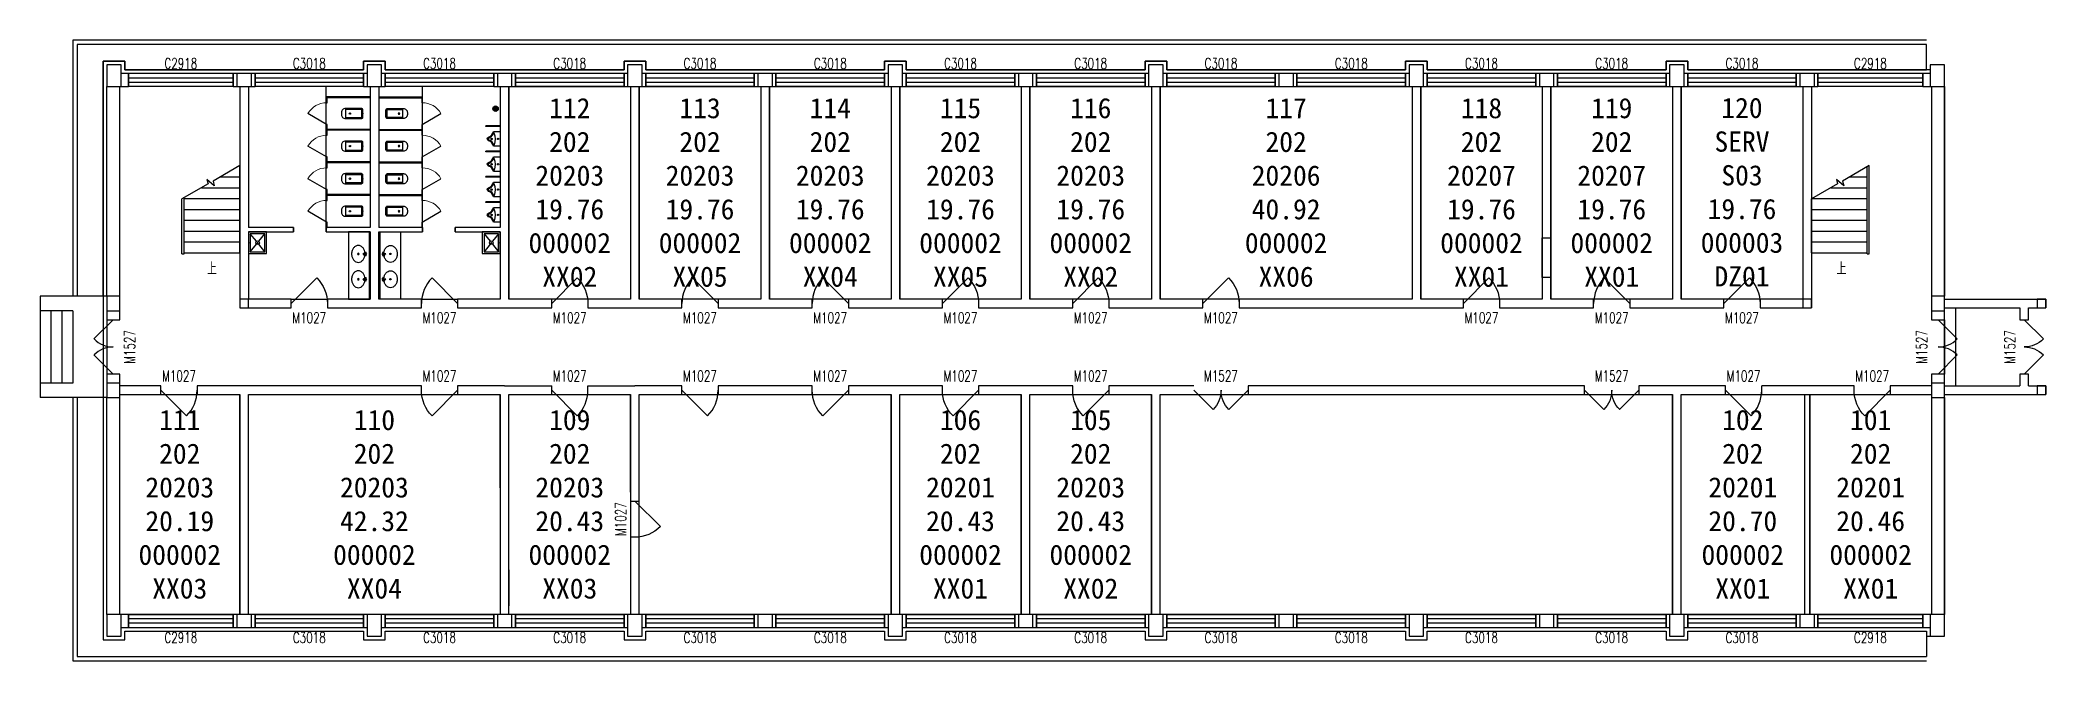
# Model space of a CAD drawing. Header units: millimetres. Extents: x 149414 to 204854, y 213840 to 231000.
import ezdxf

# ---------------------------------------------------------------- set-up
doc = ezdxf.new("R2010")
doc.units = ezdxf.units.MM
doc.header["$LTSCALE"] = 1000
doc.linetypes.add('DASH', pattern=[0.35, 0.25, -0.1])
for name, color, linetype in [('GORS', 6, 'Continuous'), ('RM', 5, 'Continuous'), ('RM$', 5, 'Continuous'), ('RM$TXT', 5, 'Continuous'), ('主体', 255, 'Continuous')]:
    doc.layers.add(name, color=color, linetype=linetype)
doc.layers.get('0').freeze()
doc.styles.add('_TCH_DIM', font='SIMPLEX', dxfattribs={"bigfont": 'GBCBIG'})
doc.styles.add('_TCH_WINDOW', font='SIMPLEX', dxfattribs={"bigfont": 'GBCBIG'})
doc.styles.get("Standard").update_dxf_attribs({"font": ''})
doc.styles.get('Standard').set_extended_font_data('SimSun')

# ---------------------------------------------------------------- blocks, each defined once
blk = doc.blocks.new('$WINLIB2D$00000001')
at = {"color": 0}
for points in [[(-0.5, 0.5), (-0.5, -0.5)], [(-0.5, 0.5), (0.5, 0.5)], [(0.5, -0.5), (0.5, 0.5)], [(0.5, 0.167), (-0.5, 0.167)], [(0.5, -0.167), (-0.5, -0.167)], [(-0.5, -0.5), (0.5, -0.5)]]:
    blk.add_lwpolyline(points, dxfattribs=at)
blk = doc.blocks.new('$DorLib2D$00000116')
at = {"color": 0}
for p, q in [((-0.5, 0), (-0.146, 0.354)), ((0.5, 0), (0.146, 0.354))]:
    blk.add_line(p, q, dxfattribs=at)
for centre, start, end in [((-0.5, 0), 0, 45), ((0.5, 0), 135, 180)]:
    blk.add_arc(centre, 0.5, start, end, dxfattribs=at)
blk = doc.blocks.new('$DorLib2D$00000114')
at = {"color": 0}
blk.add_line((0.5, 0), (-0.207, 0.707), dxfattribs=at)
blk.add_arc((0.5, 0), 1, 135, 180, dxfattribs=at)
blk = doc.blocks.new('$lvtry$00000201')
at = {"color": 0}
for p, q in [((140, -470, 0), (-140, -470, 0)), ((100, -30, 0), (-100, -30, 0)), ((110, -470, 0), (110, -40, 0))]:
    blk.add_line(p, q, dxfattribs=at)
at = {"color": 0, "elevation": 0}
blk.add_lwpolyline([(140, -40, 0.414214), (100, 0), (-100, 0, 0.414214), (-140, -40), (-140, -480, 0.414214), (-30, -590), (30, -590, 0.414214), (140, -480)], format="xyb", close=True, dxfattribs=at)
blk.add_lwpolyline([(-110, -40), (-110, -470)], dxfattribs=at)
at = {"color": 0}
blk.add_circle((0, -359, 0), 20, dxfattribs=at)
for centre, start, end in [((-100, -40, 0), 90, 180), ((100, -40, 0), 0, 90)]:
    blk.add_arc(centre, 10, start, end, dxfattribs=at)
for p in [(0, 0, 0), (0, -359, 0)]:
    blk.add_point(p, dxfattribs=at)
blk = doc.blocks.new('$TCHSYS$APDOOR2D')
blk.add_line((0.5, 0), (0, 0.866))
at = {"lineweight": 13}
blk.add_arc((0.5, 0), 1, 120, 180, dxfattribs=at)
blk = doc.blocks.new('$lvtry$00000171')
for p, q in [((-74, 11), (-11, 74)), ((-70, -27), (27, 70)), ((-53, -53), (53, 53)), ((-27, -70), (70, 27)), ((11, -74), (74, -11))]:
    blk.add_line(p, q)
blk.add_circle((0, 0), 75)
blk.add_point((0, 0))
blk = doc.blocks.new('$lvtry$00000191')
at = {"color": 0}
for p, q in [((-250, -50, 0), (-39, -219, 0)), ((-250, -450, 0), (-39, -281, 0)), ((39, -219, 0), (250, -50, 0)), ((39, -281, 0), (250, -450, 0))]:
    blk.add_line(p, q, dxfattribs=at)
at = {"color": 0, "elevation": 0}
for points in [[(300, -500), (300, 0), (-300, 0), (-300, -500)], [(250, -450), (250, -50), (-250, -50), (-250, -450)]]:
    blk.add_lwpolyline(points, close=True, dxfattribs=at)
at = {"color": 0}
blk.add_circle((0, -250, 0), 50, dxfattribs=at)
for p in [(0, -50, 0), (0, -250, 0)]:
    blk.add_point(p, dxfattribs=at)
blk = doc.blocks.new('$lvtry$00000194')
at = {"color": 0}
for p, q in [((-17, -27), (-17, -17)), ((17, -27), (17, -17))]:
    blk.add_line(p, q, dxfattribs=at)
blk.add_lwpolyline([(14, -39, -0.067374), (92, -53, -0.088152), (166, -93, -0.105269), (218, -155, -0.121685), (235, -224, -0.121685), (218, -292, -0.105269), (166, -355, -0.088152), (92, -394, -0.078966), (0, -409, -0.078966), (-92, -394, -0.088152), (-166, -355, -0.105269), (-218, -292, -0.121685), (-235, -224, -0.121685), (-218, -155, -0.105269), (-166, -93, -0.088152), (-92, -53, -0.059935), (-23, -40, -0.059935)], format="xyb", dxfattribs=at)
for centre, radius in [((0, -221), 20), ((0, -27), 16.7), ((0, -221), 15)]:
    blk.add_circle(centre, radius, dxfattribs=at)
for centre, radius, start, end in [((0, -17), 16.7, 0, 180), ((-40, -17), 10.1, 106.6096, 258.1648), ((-64, 250), 259, 274.7069, 282.3732), ((-75, -197), 173, 71.36, 79.1873), ((-29, -63), 6.77, 155.344, 308.3224), ((-171, 35), 166, 324.8411, 338.1337), ((-171, 35), 170, 324.8411, 331.3523), ((-29, -63), 3.37, 155.344, 308.3224), ((100, -178), 170, 132.3141, 138.8253), ((100, -178), 166, 125.5327, 138.8253), ((-12, -42), 10.6, 201.8924, 261.774), ((-381, -99), 372, 2.3982, 6.7627), ((0, -80), 9.9, 201.7837, 338.2163), ((64, 250), 259, 257.6268, 265.2931), ((381, -99), 372, 170.1008, 177.6018), ((75, -197), 173, 100.8127, 110.4191), ((40, -17), 10.1, 281.8352, 73.3904)]:
    blk.add_arc(centre, radius, start, end, dxfattribs=at)
for p in [(0, -27), (0, -221)]:
    blk.add_point(p, dxfattribs=at)
blk = doc.blocks.new('$lvtry$00000222')
at = {"color": 0, "elevation": 0}
blk.add_lwpolyline([(-205, -191), (-205, 0), (205, 0), (205, -191, 0.268068), (51, -323, -0.317765), (0, -360, -0.317765), (-51, -323, 0.268068)], format="xyb", close=True, dxfattribs=at)
at = {"color": 0}
for centre in [(0, -60, 0), (0, -242, 0)]:
    blk.add_circle(centre, 20, dxfattribs=at)
for centre, radius, start, end in [((-152, -175, 0), 10, 114.1084, 248.1394), ((5, -526, 0), 395, 66.6675, 114.1084), ((-243, -401, 0), 233, 19.2639, 68.1394), ((0, -316, 0), 24, 199.2639, 269.4998), ((0, -316, 0), 24, 270.5002, 340.7361), ((243, -401, 0), 233, 110.4941, 160.7361), ((158, -173, 0), 10, 290.4941, 66.6675)]:
    blk.add_arc(centre, radius, start, end, dxfattribs=at)
for p in [(0, -60, 0), (0, -242, 0)]:
    blk.add_point(p, dxfattribs=at)

msp = doc.modelspace()

# ---------------------------------------------------------------- linework, layer by layer
at = {"layer": 'GORS'}
msp.add_lwpolyline([(151154, 215120), (151154, 214420), (151754, 214420), (151754, 214660), (158354, 214660), (158354, 214420), (158954, 214420), (158954, 214660), (165554, 214660), (165554, 214420), (166154, 214420), (166154, 214660), (172754, 214660), (172754, 214420), (173354, 214420), (173354, 214660), (179954, 214660), (179954, 214420), (180110, 214420), (180554, 214420), (180554, 214660), (187154, 214660), (187154, 214420), (187754, 214420), (187754, 214660), (194354, 214660), (194354, 214420), (194954, 214420), (194954, 214660), (201554, 214660), (201554, 214520), (202054, 214520), (202054, 230320), (201654, 230320), (201654, 230180), (201554, 230180), (194954, 230180), (194954, 230420), (194354, 230420), (194354, 230180), (187754, 230180), (187754, 230420), (187154, 230420), (187154, 230180), (180554, 230180), (180554, 230420), (179954, 230420), (179954, 230180), (173354, 230180), (173354, 230420), (172754, 230420), (172754, 230180), (166154, 230180), (166154, 230420), (165554, 230420), (165554, 230180), (158954, 230180), (158954, 230420), (158354, 230420), (158354, 230180), (151754, 230180), (151754, 230420), (151154, 230420)], close=True, dxfattribs=at)
at = {"layer": 'RM', "color": 5}
for points in [[(165974, 221200), (172934, 221200), (172934, 215120), (165974, 215120)], [(180374, 221200), (194534, 221200), (194534, 215120), (180374, 215120)]]:
    msp.add_lwpolyline(points, close=True, dxfattribs=at)
at = {"layer": 'RM$', "color": 5}
for points in [[(162374, 229720), (165734, 229720), (165734, 223840), (162374, 223840)], [(165974, 229720), (169334, 229720), (169334, 223840), (165974, 223840)], [(169574, 229720), (172934, 229720), (172934, 223840), (169574, 223840)], [(173174, 229720), (176534, 229720), (176534, 223840), (173174, 223840)], [(176774, 229720), (180134, 229720), (180134, 223840), (176774, 223840)], [(180374, 229720), (187334, 229720), (187334, 223840), (180374, 223840)], [(187574, 229720), (190934, 229720), (190934, 223840), (187574, 223840)], [(191174, 229720), (194534, 229720), (194534, 223840), (191174, 223840)], [(194774, 229720), (198134, 229720), (198134, 223840), (194774, 223840)], [(151614, 221200), (154934, 221200), (154934, 215120), (151614, 215120)], [(155174, 221200), (162134, 221200), (162134, 215120), (155174, 215120)], [(162374, 221200), (165734, 221200), (165734, 215120), (162374, 215120)], [(173174, 221200), (176534, 221200), (176534, 215120), (173174, 215120)], [(176774, 221200), (180134, 221200), (180134, 215120), (176774, 215120)], [(194774, 221200), (198179, 221200), (198179, 215120), (194774, 215120)], [(198329, 221200), (201694, 221200), (201694, 215120), (198329, 215120)]]:
    msp.add_lwpolyline(points, close=True, dxfattribs=at)
at = {"layer": '主体'}
for p, q in [((201554, 230320), (201554, 230880)), ((151654, 230320), (151254, 230320)), ((151254, 230320), (151254, 229720)), ((151654, 229720), (151654, 230320)), ((151854, 230080), (151654, 230080)), ((151854, 229720), (151854, 230080)), ((154854, 230080), (154754, 230080)), ((154754, 230080), (154754, 229720)), ((155254, 230080), (154854, 230080)), ((154854, 230080), (154854, 229720)), ((155354, 230080), (155254, 230080)), ((155254, 229720), (155254, 230080)), ((155354, 229720), (155354, 230080)), ((158454, 230080), (158354, 230080)), ((158354, 230080), (158354, 229720)), ((158854, 230320), (158454, 230320)), ((158454, 230320), (158454, 229720)), ((158854, 229720), (158854, 230320)), ((158954, 230080), (158854, 230080)), ((158954, 229720), (158954, 230080)), ((162054, 230080), (161954, 230080)), ((161954, 230080), (161954, 229720)), ((162454, 230080), (162054, 230080)), ((162054, 230080), (162054, 229720)), ((162554, 230080), (162454, 230080)), ((162454, 229720), (162454, 230080)), ((162554, 229720), (162554, 230080)), ((165654, 230080), (165554, 230080)), ((165554, 230080), (165554, 229720)), ((166054, 230320), (165654, 230320)), ((165654, 230320), (165654, 229720)), ((166054, 229720), (166054, 230320)), ((166154, 230080), (166054, 230080)), ((166154, 229720), (166154, 230080)), ((169254, 230080), (169154, 230080)), ((169154, 230080), (169154, 229720)), ((169654, 230080), (169254, 230080)), ((169254, 230080), (169254, 229720)), ((169754, 230080), (169654, 230080)), ((169654, 229720), (169654, 230080)), ((169754, 229720), (169754, 230080)), ((172854, 230080), (172754, 230080)), ((172754, 230080), (172754, 229720)), ((173254, 230320), (172854, 230320)), ((172854, 230320), (172854, 229720)), ((173254, 229720), (173254, 230320)), ((173354, 230080), (173254, 230080)), ((173354, 229720), (173354, 230080)), ((176454, 230080), (176354, 230080)), ((176354, 230080), (176354, 229720)), ((176854, 230080), (176454, 230080)), ((176454, 230080), (176454, 229720)), ((176954, 230080), (176854, 230080)), ((176854, 229720), (176854, 230080)), ((176954, 229720), (176954, 230080)), ((180054, 230080), (179954, 230080)), ((179954, 230080), (179954, 229720)), ((180454, 230320), (180054, 230320)), ((180054, 230320), (180054, 229720)), ((180454, 229720), (180454, 230320)), ((180554, 230080), (180454, 230080)), ((180554, 229720), (180554, 230080)), ((183654, 230080), (183554, 230080)), ((183554, 230080), (183554, 229720)), ((184054, 230080), (183654, 230080)), ((183654, 230080), (183654, 229720)), ((184154, 230080), (184054, 230080)), ((184054, 229720), (184054, 230080)), ((184154, 229720), (184154, 230080)), ((187254, 230080), (187154, 230080)), ((187154, 230080), (187154, 229720)), ((187654, 230320), (187254, 230320)), ((187254, 230320), (187254, 229720)), ((187654, 229720), (187654, 230320)), ((187754, 230080), (187654, 230080)), ((187754, 229720), (187754, 230080)), ((190854, 230080), (190754, 230080)), ((190754, 230080), (190754, 229720)), ((191254, 230080), (190854, 230080)), ((190854, 230080), (190854, 229720)), ((191354, 230080), (191254, 230080)), ((191254, 229720), (191254, 230080)), ((191354, 229720), (191354, 230080)), ((194454, 230080), (194354, 230080)), ((194354, 230080), (194354, 229720)), ((194854, 230320), (194454, 230320)), ((194454, 230320), (194454, 229720)), ((194854, 229720), (194854, 230320)), ((194954, 230080), (194854, 230080)), ((194954, 229720), (194954, 230080)), ((198054, 230080), (197954, 230080)), ((197954, 230080), (197954, 229720)), ((198454, 230080), (198054, 230080)), ((198054, 230080), (198054, 229720)), ((198554, 230080), (198454, 230080)), ((198454, 229720), (198454, 230080)), ((198554, 229720), (198554, 230080)), ((201654, 230080), (201454, 230080)), ((201454, 230080), (201454, 229720)), ((202054, 230320), (201654, 230320)), ((201654, 230320), (201654, 229720)), ((202054, 229720), (202054, 230320)), ((151254, 229720), (151654, 229720)), ((151254, 223920), (151254, 229720)), ((151614, 223920), (151614, 229720)), ((151654, 229720), (151854, 229720)), ((154754, 229720), (154854, 229720)), ((154854, 229720), (155254, 229720)), ((154934, 229720), (154934, 225700)), ((155174, 229720), (155174, 225820)), ((155254, 229720), (155354, 229720)), ((157321, 225820), (157321, 229720)), ((158354, 229720), (158454, 229720)), ((158454, 229720), (158854, 229720)), ((158534, 229720), (158534, 225820)), ((158774, 229720), (158774, 225820)), ((158854, 229720), (158954, 229720)), ((159986, 225820), (159986, 229720)), ((161954, 229720), (162054, 229720)), ((162054, 229720), (162454, 229720)), ((162134, 229720), (162134, 225820)), ((162374, 229720), (162374, 225700)), ((162454, 229720), (162554, 229720)), ((165554, 229720), (165654, 229720)), ((165654, 229720), (166054, 229720)), ((165734, 229720), (165734, 223840)), ((165974, 229720), (165974, 223840)), ((166054, 229720), (166154, 229720)), ((169154, 229720), (169254, 229720)), ((169254, 229720), (169654, 229720)), ((169334, 229720), (169334, 223840)), ((169574, 229720), (169574, 223840)), ((169654, 229720), (169754, 229720)), ((172754, 229720), (172854, 229720)), ((172854, 229720), (173254, 229720)), ((172934, 229720), (172934, 223840)), ((173174, 229720), (173174, 223840)), ((173254, 229720), (173354, 229720)), ((176354, 229720), (176454, 229720)), ((176454, 229720), (176854, 229720)), ((176534, 229720), (176534, 223840)), ((176774, 229720), (176774, 223840)), ((176854, 229720), (176954, 229720)), ((179954, 229720), (180054, 229720)), ((180054, 229720), (180454, 229720)), ((180134, 229720), (180134, 223840)), ((180374, 229720), (180374, 223840)), ((180454, 229720), (180554, 229720)), ((183554, 229720), (183654, 229720)), ((183654, 229720), (184054, 229720)), ((184054, 229720), (184154, 229720)), ((187154, 229720), (187254, 229720)), ((187254, 229720), (187654, 229720)), ((187334, 229720), (187334, 223840)), ((187574, 229720), (187574, 223840)), ((187654, 229720), (187754, 229720)), ((190754, 229720), (190854, 229720)), ((190854, 229720), (191254, 229720)), ((190934, 229720), (190934, 223840)), ((191174, 229720), (191174, 223840)), ((191254, 229720), (191354, 229720)), ((194354, 229720), (194454, 229720)), ((194454, 229720), (194854, 229720)), ((194534, 229720), (194534, 223840)), ((194774, 229720), (194774, 223840)), ((194854, 229720), (194954, 229720)), ((197954, 229720), (198054, 229720)), ((198054, 229720), (198454, 229720)), ((198134, 229720), (198134, 223840)), ((198374, 229720), (198374, 223600)), ((198454, 229720), (198554, 229720)), ((201454, 229720), (201654, 229720)), ((201654, 229720), (202054, 229720)), ((201694, 229720), (201694, 223920)), ((202054, 229720), (202054, 223920)), ((158534, 229433), (157321, 229433)), ((157321, 229433), (157321, 229270)), ((157321, 229270), (157346, 229270)), ((158534, 229408), (157346, 229408)), ((157346, 229270), (157346, 229408)), ((158534, 229408), (158534, 229433)), ((158774, 229433), (159986, 229433)), ((158774, 229433), (158774, 229408)), ((158774, 229408), (159961, 229408)), ((159961, 229408), (159961, 229270)), ((159961, 229270), (159986, 229270)), ((159986, 229270), (159986, 229433)), ((157346, 228670), (157321, 228670)), ((157321, 228670), (157321, 228520)), ((157321, 228520), (157321, 228370)), ((157346, 228533), (157346, 228670)), ((158534, 228533), (157346, 228533)), ((158534, 228508), (157346, 228508)), ((157346, 228370), (157346, 228508)), ((158534, 228508), (158534, 228533)), ((158774, 228533), (159961, 228533)), ((158774, 228533), (158774, 228508)), ((158774, 228508), (159961, 228508)), ((159986, 228670), (159961, 228670)), ((159961, 228670), (159961, 228533)), ((159961, 228508), (159961, 228370)), ((159986, 228520), (159986, 228670)), ((159986, 228370), (159986, 228520)), ((162134, 228633), (161734, 228633)), ((161734, 228608), (161734, 228633)), ((162134, 228608), (161734, 228608)), ((162134, 228608), (162134, 228633)), ((157321, 228370), (157346, 228370)), ((159961, 228370), (159986, 228370)), ((162134, 227933), (161734, 227933)), ((161734, 227908), (161734, 227933)), ((162134, 227908), (161734, 227908)), ((162134, 227908), (162134, 227933)), ((154934, 225120), (154934, 227532)), ((157346, 227770), (157321, 227770)), ((157321, 227770), (157321, 227620)), ((157321, 227620), (157321, 227470)), ((157321, 227470), (157346, 227470)), ((157346, 227633), (157346, 227770)), ((158534, 227633), (157346, 227633)), ((158534, 227608), (157346, 227608)), ((157346, 227470), (157346, 227608)), ((158534, 227608), (158534, 227633)), ((158774, 227633), (159961, 227633)), ((158774, 227633), (158774, 227608)), ((158774, 227608), (159961, 227608)), ((159986, 227770), (159961, 227770)), ((159961, 227770), (159961, 227633)), ((159961, 227608), (159961, 227470)), ((159961, 227470), (159986, 227470)), ((159986, 227620), (159986, 227770)), ((159986, 227470), (159986, 227620)), ((157346, 226870), (157321, 226870)), ((157321, 226870), (157321, 226720)), ((157346, 226733), (157346, 226870)), ((159986, 226870), (159961, 226870)), ((159961, 226870), (159961, 226733)), ((159986, 226720), (159986, 226870)), ((162134, 227233), (161734, 227233)), ((161734, 227208), (161734, 227233)), ((162134, 227208), (161734, 227208)), ((162134, 227208), (162134, 227233)), ((157321, 226720), (157321, 226570)), ((157321, 226570), (157346, 226570)), ((158534, 226733), (157346, 226733)), ((158534, 226708), (157346, 226708)), ((157346, 226570), (157346, 226708)), ((158534, 226708), (158534, 226733)), ((158774, 226733), (159961, 226733)), ((158774, 226733), (158774, 226708)), ((158774, 226708), (159961, 226708)), ((159961, 226708), (159961, 226570)), ((159961, 226570), (159986, 226570)), ((159986, 226570), (159986, 226720)), ((162134, 226533), (161734, 226533)), ((161734, 226508), (161734, 226533)), ((162134, 226508), (161734, 226508)), ((162134, 226508), (162134, 226533)), ((198374, 225120), (198374, 226609)), ((154934, 225700), (154934, 223600)), ((156421, 225820), (155174, 225820)), ((155174, 225700), (156421, 225700)), ((155174, 225700), (155174, 223840)), ((156421, 225700), (156421, 225820)), ((157346, 225970), (157321, 225970)), ((157321, 225970), (157321, 225820)), ((158534, 225820), (157321, 225820)), ((157321, 225820), (157321, 225700)), ((157321, 225820), (157346, 225820)), ((157321, 225700), (158534, 225700)), ((157346, 225820), (157346, 225970)), ((158508, 225700), (158508, 223840)), ((158534, 225700), (158534, 223840)), ((159986, 225820), (158774, 225820)), ((158774, 225700), (159986, 225700)), ((158774, 225700), (158774, 223840)), ((158800, 225700), (158800, 223840)), ((159986, 225970), (159961, 225970)), ((159961, 225970), (159961, 225820)), ((159961, 225820), (159986, 225820)), ((159986, 225820), (159986, 225970)), ((159986, 225700), (159986, 225820)), ((162134, 225820), (160886, 225820)), ((160886, 225820), (160886, 225700)), ((160886, 225700), (162134, 225700)), ((162134, 225700), (162134, 223840)), ((162374, 225700), (162374, 223840)), ((151614, 223920), (151254, 223920)), ((151254, 223920), (151254, 223520)), ((151254, 223520), (151254, 223270)), ((151254, 223520), (151614, 223520)), ((151614, 223520), (151614, 223920)), ((151614, 223270), (151614, 223520)), ((155174, 223840), (154934, 223840)), ((154934, 223840), (154934, 223600)), ((154934, 223600), (156354, 223600)), ((156354, 223840), (155174, 223840)), ((155174, 223600), (155174, 223840)), ((156354, 223840), (157354, 223840)), ((156354, 223600), (156354, 223840)), ((158534, 223840), (157354, 223840)), ((157354, 223840), (157354, 223600)), ((157354, 223600), (158654, 223600)), ((158654, 223600), (159954, 223600)), ((159954, 223840), (158774, 223840)), ((159954, 223840), (160954, 223840)), ((159954, 223600), (159954, 223840)), ((162134, 223840), (160954, 223840)), ((160954, 223840), (160954, 223600)), ((160954, 223600), (162254, 223600)), ((162254, 223600), (163554, 223600)), ((163554, 223840), (162374, 223840)), ((163554, 223600), (163554, 223840)), ((165734, 223840), (164554, 223840)), ((164554, 223840), (164554, 223600)), ((164554, 223600), (165854, 223600)), ((165854, 223600), (167154, 223600)), ((167154, 223840), (165974, 223840)), ((167154, 223600), (167154, 223840)), ((169334, 223840), (168154, 223840)), ((168154, 223840), (168154, 223600)), ((168154, 223600), (169454, 223600)), ((169454, 223600), (170754, 223600)), ((170754, 223840), (169574, 223840)), ((170754, 223600), (170754, 223840)), ((172934, 223840), (171754, 223840)), ((171754, 223840), (171754, 223600)), ((171754, 223600), (173054, 223600)), ((173054, 223600), (174354, 223600)), ((174354, 223840), (173174, 223840)), ((174354, 223600), (174354, 223840)), ((176534, 223840), (175354, 223840)), ((175354, 223840), (175354, 223600)), ((175354, 223600), (176654, 223600)), ((176654, 223600), (177954, 223600)), ((177954, 223840), (176774, 223840)), ((177954, 223600), (177954, 223840)), ((180134, 223840), (178954, 223840)), ((178954, 223840), (178954, 223600)), ((178954, 223600), (180254, 223600)), ((180254, 223600), (181554, 223600)), ((181554, 223840), (180374, 223840)), ((181554, 223600), (181554, 223840)), ((187334, 223840), (182554, 223840)), ((182554, 223840), (182554, 223600)), ((182554, 223600), (187454, 223600)), ((187454, 223600), (188754, 223600)), ((188754, 223840), (187574, 223840)), ((188754, 223600), (188754, 223840)), ((190934, 223840), (189754, 223840)), ((189754, 223840), (189754, 223600)), ((189754, 223600), (191054, 223600)), ((191054, 223600), (192354, 223600)), ((192354, 223840), (191174, 223840)), ((192354, 223600), (192354, 223840)), ((194534, 223840), (193354, 223840)), ((193354, 223840), (193354, 223600)), ((193354, 223600), (194654, 223600)), ((194654, 223600), (195954, 223600)), ((195954, 223840), (194774, 223840)), ((195954, 223600), (195954, 223840)), ((198134, 223840), (196954, 223840)), ((196954, 223840), (196954, 223600)), ((196954, 223600), (198374, 223600)), ((198374, 223840), (198134, 223840)), ((198134, 223840), (198134, 223600)), ((198134, 223600), (198374, 223600)), ((198374, 223600), (198374, 223840)), ((202054, 223920), (201694, 223920)), ((201694, 223920), (201694, 223520)), ((201694, 223520), (201694, 223270)), ((201694, 223520), (202054, 223520)), ((202054, 223520), (202054, 223920)), ((202054, 223840), (204254, 223840)), ((202054, 223600), (204134, 223600)), ((202054, 223270), (202054, 223520)), ((204134, 223600), (204134, 223270)), ((204254, 223840), (204854, 223840)), ((204374, 223600), (204854, 223600)), ((204374, 223270), (204374, 223600)), ((204854, 223840), (204614, 223840)), ((204614, 223840), (204614, 223600)), ((204614, 223600), (204854, 223600)), ((204854, 223840), (204854, 223600)), ((204854, 223600), (204854, 223840)), ((151254, 223270), (151254, 221770)), ((151254, 223270), (151614, 223270)), ((201694, 223270), (202054, 223270)), ((204134, 223270), (204374, 223270)), ((151614, 221770), (151254, 221770)), ((151254, 221770), (151254, 221520)), ((151614, 221520), (151614, 221770)), ((202054, 221770), (201694, 221770)), ((201694, 221770), (201694, 221520)), ((202054, 221520), (202054, 221770)), ((204374, 221770), (204134, 221770)), ((204134, 221770), (204134, 221440)), ((204374, 221440), (204374, 221770)), ((151614, 221520), (151254, 221520)), ((151254, 221520), (151254, 221120)), ((151614, 221120), (151614, 221520)), ((152754, 221440), (151614, 221440)), ((152754, 221200), (152754, 221440)), ((155054, 221440), (153754, 221440)), ((153754, 221440), (153754, 221200)), ((159954, 221440), (155054, 221440)), ((159954, 221200), (159954, 221440)), ((162254, 221440), (160954, 221440)), ((160954, 221440), (160954, 221200)), ((162254, 221440), (163554, 221440)), ((163554, 221200), (163554, 221440)), ((164554, 221440), (165854, 221440)), ((164554, 221200), (164554, 221440)), ((167154, 221440), (165854, 221440)), ((167154, 221200), (167154, 221440)), ((170754, 221440), (168154, 221440)), ((168154, 221440), (168154, 221200)), ((170754, 221200), (170754, 221440)), ((173054, 221440), (171754, 221440)), ((171754, 221440), (171754, 221200)), ((174354, 221440), (173054, 221440)), ((174354, 221200), (174354, 221440)), ((176654, 221440), (175354, 221440)), ((175354, 221440), (175354, 221200)), ((177954, 221440), (176654, 221440)), ((177954, 221200), (177954, 221440)), ((180254, 221440), (178954, 221440)), ((178954, 221440), (178954, 221200)), ((181304, 221440), (180254, 221440)), ((192104, 221440), (182804, 221440)), ((182804, 221440), (182804, 221200)), ((192104, 221200), (192104, 221440)), ((194654, 221440), (193604, 221440)), ((193604, 221440), (193604, 221200)), ((195999, 221440), (194654, 221440)), ((195999, 221200), (195999, 221440)), ((199554, 221440), (196999, 221440)), ((196999, 221200), (196999, 221440)), ((199554, 221200), (199554, 221440)), ((201694, 221440), (200554, 221440)), ((200554, 221440), (200554, 221200)), ((202054, 221520), (201694, 221520)), ((201694, 221520), (201694, 221120)), ((202054, 221120), (202054, 221520)), ((202054, 221440), (204134, 221440)), ((204374, 221440), (204854, 221440)), ((204854, 221440), (204614, 221440)), ((204614, 221440), (204614, 221200)), ((204854, 221440), (204854, 221200)), ((204854, 221200), (204854, 221440)), ((151254, 215120), (151254, 221120)), ((151254, 221120), (151614, 221120)), ((151614, 221200), (152754, 221200)), ((151614, 215120), (151614, 221120)), ((153754, 221200), (154934, 221200)), ((154934, 215120), (154934, 221200)), ((155174, 221200), (159954, 221200)), ((155174, 215120), (155174, 221200)), ((160954, 221200), (162134, 221200)), ((162134, 218620), (162134, 221200)), ((162374, 221200), (163554, 221200)), ((162374, 218740), (162374, 221200)), ((164554, 221200), (165734, 221200)), ((165734, 218500), (165734, 221200)), ((165974, 221200), (167154, 221200)), ((165974, 218620), (165974, 221200)), ((168154, 221200), (170754, 221200)), ((171754, 221200), (172934, 221200)), ((172934, 215120), (172934, 221200)), ((173174, 221200), (174354, 221200)), ((173174, 215120), (173174, 221200)), ((175354, 221200), (176534, 221200)), ((176534, 215120), (176534, 221200)), ((176774, 221200), (177954, 221200)), ((176774, 215120), (176774, 221200)), ((178954, 221200), (180134, 221200)), ((180134, 215120), (180134, 221200)), ((180374, 221200), (181304, 221200)), ((180374, 215120), (180374, 221200)), ((182804, 221200), (192104, 221200)), ((193604, 221200), (194534, 221200)), ((194534, 215120), (194534, 221200)), ((194774, 221200), (195999, 221200)), ((194774, 215120), (194774, 221200)), ((196999, 221200), (199554, 221200)), ((198179, 221200), (198179, 215120)), ((198329, 221200), (198329, 215120)), ((200554, 221200), (201694, 221200)), ((201694, 221120), (201694, 215120)), ((201694, 221120), (202054, 221120)), ((202054, 221200), (204254, 221200)), ((202054, 221120), (202054, 215120)), ((204254, 221200), (204854, 221200)), ((204614, 221200), (204854, 221200)), ((162134, 218620), (162134, 216360)), ((162374, 216360), (162374, 218740)), ((165734, 218500), (165734, 218260)), ((165974, 218260), (165974, 218620)), ((165734, 218260), (165974, 218260)), ((165974, 217260), (165734, 217260)), ((165734, 217260), (165734, 215120)), ((165974, 215120), (165974, 217260)), ((151654, 215120), (151254, 215120)), ((151254, 215120), (151254, 214520)), ((151854, 215120), (151654, 215120)), ((151654, 214520), (151654, 215120)), ((151854, 214760), (151854, 215120)), ((154854, 215120), (154754, 215120)), ((154754, 215120), (154754, 214760)), ((155254, 215120), (154854, 215120)), ((154854, 215120), (154854, 214760)), ((155354, 215120), (155254, 215120)), ((155254, 214760), (155254, 215120)), ((155354, 214760), (155354, 215120)), ((158454, 215120), (158354, 215120)), ((158354, 215120), (158354, 214760)), ((158854, 215120), (158454, 215120)), ((158454, 215120), (158454, 214520)), ((158854, 214520), (158854, 215120)), ((158954, 215120), (158854, 215120)), ((158954, 214760), (158954, 215120)), ((162054, 215120), (161954, 215120)), ((161954, 215120), (161954, 214760)), ((162454, 215120), (162054, 215120)), ((162054, 215120), (162054, 214760)), ((162134, 215360), (162134, 215120)), ((162374, 215120), (162374, 215360)), ((162554, 215120), (162454, 215120)), ((162454, 214760), (162454, 215120)), ((162554, 214760), (162554, 215120)), ((165654, 215120), (165554, 215120)), ((165554, 215120), (165554, 214760)), ((166054, 215120), (165654, 215120)), ((165654, 215120), (165654, 214520)), ((166154, 215120), (166054, 215120)), ((166054, 214520), (166054, 215120)), ((166154, 214760), (166154, 215120)), ((169254, 215120), (169154, 215120)), ((169154, 215120), (169154, 214760)), ((169654, 215120), (169254, 215120)), ((169254, 215120), (169254, 214760)), ((169654, 214760), (169654, 215120)), ((169754, 215120), (169654, 215120)), ((169754, 214760), (169754, 215120)), ((172854, 215120), (172754, 215120)), ((172754, 215120), (172754, 214760)), ((173254, 215120), (172854, 215120)), ((172854, 215120), (172854, 214520)), ((173354, 215120), (173254, 215120)), ((173254, 214520), (173254, 215120)), ((173354, 214760), (173354, 215120)), ((176454, 215120), (176354, 215120)), ((176354, 215120), (176354, 214760)), ((176854, 215120), (176454, 215120)), ((176454, 215120), (176454, 214760)), ((176954, 215120), (176854, 215120)), ((176854, 214760), (176854, 215120)), ((176954, 214760), (176954, 215120)), ((180054, 215120), (179954, 215120)), ((179954, 215120), (179954, 214760)), ((180454, 215120), (180054, 215120)), ((180054, 215120), (180054, 214520)), ((180554, 215120), (180454, 215120)), ((180454, 214520), (180454, 215120)), ((180554, 214760), (180554, 215120)), ((183654, 215120), (183554, 215120)), ((183554, 215120), (183554, 214760)), ((184054, 215120), (183654, 215120)), ((183654, 215120), (183654, 214760)), ((184054, 214760), (184054, 215120)), ((184154, 215120), (184054, 215120)), ((184154, 214760), (184154, 215120)), ((187254, 215120), (187154, 215120)), ((187154, 215120), (187154, 214760)), ((187654, 215120), (187254, 215120)), ((187254, 215120), (187254, 214520)), ((187654, 214520), (187654, 215120)), ((187754, 215120), (187654, 215120)), ((187754, 214760), (187754, 215120)), ((190854, 215120), (190754, 215120)), ((190754, 215120), (190754, 214760)), ((191254, 215120), (190854, 215120)), ((190854, 215120), (190854, 214760)), ((191254, 214760), (191254, 215120)), ((191354, 215120), (191254, 215120)), ((191354, 214760), (191354, 215120)), ((194454, 215120), (194354, 215120)), ((194354, 215120), (194354, 214760)), ((194854, 215120), (194454, 215120)), ((194454, 215120), (194454, 214520)), ((194954, 215120), (194854, 215120)), ((194854, 214520), (194854, 215120)), ((194954, 214760), (194954, 215120)), ((198054, 215120), (197954, 215120)), ((197954, 215120), (197954, 214760)), ((198454, 215120), (198054, 215120)), ((198054, 215120), (198054, 214760)), ((198454, 214760), (198454, 215120)), ((198554, 215120), (198454, 215120)), ((198554, 214760), (198554, 215120)), ((201654, 215120), (201454, 215120)), ((201454, 215120), (201454, 214760)), ((202054, 215120), (201654, 215120)), ((151654, 214760), (151854, 214760)), ((154754, 214760), (154854, 214760)), ((154854, 214760), (155254, 214760)), ((155254, 214760), (155354, 214760)), ((158354, 214760), (158454, 214760)), ((158854, 214760), (158954, 214760)), ((161954, 214760), (162054, 214760)), ((162054, 214760), (162454, 214760)), ((162454, 214760), (162554, 214760)), ((165554, 214760), (165654, 214760)), ((166054, 214760), (166154, 214760)), ((169154, 214760), (169254, 214760)), ((169254, 214760), (169654, 214760)), ((169654, 214760), (169754, 214760)), ((172754, 214760), (172854, 214760)), ((173254, 214760), (173354, 214760)), ((176354, 214760), (176454, 214760)), ((176454, 214760), (176854, 214760)), ((176854, 214760), (176954, 214760)), ((179954, 214760), (180054, 214760)), ((180454, 214760), (180554, 214760)), ((183554, 214760), (183654, 214760)), ((183654, 214760), (184054, 214760)), ((184054, 214760), (184154, 214760)), ((187154, 214760), (187254, 214760)), ((187654, 214760), (187754, 214760)), ((190754, 214760), (190854, 214760)), ((190854, 214760), (191254, 214760)), ((191254, 214760), (191354, 214760)), ((194354, 214760), (194454, 214760)), ((194854, 214760), (194954, 214760)), ((197954, 214760), (198054, 214760)), ((198054, 214760), (198454, 214760)), ((198454, 214760), (198554, 214760)), ((201454, 214760), (201654, 214760)), ((151254, 214520), (151654, 214520)), ((158454, 214520), (158854, 214520)), ((165654, 214520), (166054, 214520)), ((172854, 214520), (173254, 214520)), ((180054, 214520), (180454, 214520)), ((187254, 214520), (187654, 214520)), ((194454, 214520), (194854, 214520))]:
    msp.add_line(p, q, dxfattribs=at)
at = {"layer": '主体', "color": 2}
for p, q in [((154934, 227532), (154194, 227105)), ((199974, 227532), (199234, 227105)), ((199914, 225090), (199914, 227498)), ((199974, 225120), (199974, 227532)), ((199974, 225090), (199974, 227532)), ((154056, 227026), (153334, 226609)), ((153874, 226920), (154934, 226920)), ((154229, 226975), (154023, 227148)), ((154023, 227148), (154056, 227026)), ((154194, 227105), (154229, 226975)), ((154394, 227220), (154934, 227220)), ((199096, 227026), (198374, 226609)), ((198914, 226920), (199914, 226920)), ((199269, 226975), (199063, 227148)), ((199063, 227148), (199096, 227026)), ((199234, 227105), (199269, 226975)), ((199434, 227220), (199914, 227220)), ((153334, 225120), (153334, 226609)), ((153334, 225090), (153334, 226609)), ((153394, 225090), (153394, 226643)), ((153394, 226620), (154934, 226620)), ((153394, 226320), (154934, 226320)), ((198374, 226320), (199914, 226320)), ((198395, 226620), (199914, 226620)), ((153394, 226020), (154934, 226020)), ((153394, 225720), (154934, 225720)), ((198374, 226020), (199914, 226020)), ((198374, 225720), (199914, 225720)), ((153334, 225090), (153394, 225090)), ((153394, 225420), (154934, 225420)), ((153394, 225120), (154934, 225120)), ((198374, 225420), (199914, 225420)), ((198374, 225120), (199914, 225120)), ((199914, 225090), (199974, 225090)), ((151254, 223920), (149414, 223920)), ((149414, 223920), (149414, 221120)), ((150314, 223520), (149414, 223520)), ((149714, 223520), (149714, 221520)), ((150014, 223520), (150014, 221520)), ((150314, 223520), (150314, 221520)), ((202354, 223600), (202354, 221440)), ((202054, 223270), (202054, 221770)), ((150314, 221520), (149414, 221520)), ((151254, 221120), (149414, 221120))]:
    msp.add_line(p, q, dxfattribs=at)
at = {"layer": '主体', "linetype": 'DASH'}
for p, q in [((156421, 225820), (156421, 225700)), ((157321, 225700), (157321, 225820)), ((159986, 225820), (159986, 225700)), ((160886, 225700), (160886, 225820))]:
    msp.add_line(p, q, dxfattribs=at)
at = {"layer": '主体', "color": 7}
for p, q in [((162134, 216360), (162134, 215360)), ((162374, 216360), (162374, 215360))]:
    msp.add_line(p, q, dxfattribs=at)
at = {"layer": '主体'}
for points in [[(201554, 231000), (150314, 231000), (150314, 223920)], [(201554, 230880), (150434, 230880), (150434, 223920)], [(151154, 223920), (151154, 230420), (151754, 230420), (151754, 230180), (158354, 230180), (158354, 230420), (158954, 230420), (158954, 230180), (165554, 230180), (165554, 230420), (166154, 230420), (166154, 230180), (172754, 230180), (172754, 230420), (173354, 230420), (173354, 230180), (179954, 230180), (179954, 230420), (180554, 230420), (180554, 230180), (187154, 230180), (187154, 230420), (187754, 230420), (187754, 230180), (194354, 230180), (194354, 230420), (194954, 230420), (194954, 230180), (201554, 230180), (201554, 230320)], [(150314, 221120), (150314, 213840), (201554, 213840)], [(150434, 221120), (150434, 213960), (201554, 213960)], [(151154, 221120), (151154, 214420), (151754, 214420), (151754, 214660), (158354, 214660), (158354, 214420), (158954, 214420), (158954, 214660), (165554, 214660), (165554, 214420), (166154, 214420), (166154, 214660), (172754, 214660), (172754, 214420), (173354, 214420), (173354, 214660), (179954, 214660), (179954, 214420), (180554, 214420), (180554, 214660), (187154, 214660), (187154, 214420), (187754, 214420), (187754, 214660), (194354, 214660), (194354, 214420), (194954, 214420), (194954, 214660), (201554, 214660), (201554, 214520), (201554, 213960)], [(201654, 215120), (201654, 214520), (202054, 214520), (202054, 215120)]]:
    msp.add_lwpolyline(points, dxfattribs=at)
at = {"layer": '主体', "color": 2}
for points in [[(154134, 224970, 0, 0, 0), (154134, 226620, 80, 0, 0), (154134, 226920, 0, 0, 0)], [(199174, 224970, 0, 0, 0), (199174, 226620, 80, 0, 0), (199174, 226920, 0, 0, 0)]]:
    msp.add_lwpolyline(points, format="xyseb", dxfattribs=at)
at = {"layer": '主体'}
for points in [[(158534, 223840), (158534, 225700), (157934, 225700), (157934, 223840)], [(158774, 223840), (158774, 225700), (159374, 225700), (159374, 223840)]]:
    msp.add_lwpolyline(points, close=True, dxfattribs=at)
at = {"layer": '主体', "color": 7}
msp.add_lwpolyline([(190934, 225534), (191174, 225534), (191174, 224442), (190934, 224442)], close=True, dxfattribs=at)

# ---------------------------------------------------------------- block references
at = {"layer": '主体', "color": 4}
ref = msp.add_blockref('$WINLIB2D$00000001', (153304, 229900), dxfattribs=dict(at, xscale=2900, yscale=360, zscale=2900, rotation=180))
ref.add_attrib('A', 'C2918', (152849, 230207), dxfattribs={"height": 297.5, "style": '_TCH_WINDOW', "width": 0.705882})
ref = msp.add_blockref('$WINLIB2D$00000001', (156854, 229900), dxfattribs=dict(at, xscale=3000, yscale=360, zscale=3000, rotation=180))
ref.add_attrib('A', 'C3018', (156399, 230207), dxfattribs={"height": 297.5, "style": '_TCH_WINDOW', "width": 0.705882})
ref = msp.add_blockref('$WINLIB2D$00000001', (160454, 229900), dxfattribs=dict(at, xscale=3000, yscale=360, zscale=3000, rotation=180))
ref.add_attrib('A', 'C3018', (159999, 230207), dxfattribs={"height": 297.5, "style": '_TCH_WINDOW', "width": 0.705882})
ref = msp.add_blockref('$WINLIB2D$00000001', (164054, 229900), dxfattribs=dict(at, xscale=3000, yscale=360, zscale=3000, rotation=180))
ref.add_attrib('A', 'C3018', (163599, 230207), dxfattribs={"height": 297.5, "style": '_TCH_WINDOW', "width": 0.705882})
ref = msp.add_blockref('$WINLIB2D$00000001', (167654, 229900), dxfattribs=dict(at, xscale=3000, yscale=360, zscale=3000, rotation=180))
ref.add_attrib('A', 'C3018', (167199, 230207), dxfattribs={"height": 297.5, "style": '_TCH_WINDOW', "width": 0.705882})
ref = msp.add_blockref('$WINLIB2D$00000001', (171254, 229900), dxfattribs=dict(at, xscale=3000, yscale=360, zscale=3000, rotation=180))
ref.add_attrib('A', 'C3018', (170799, 230207), dxfattribs={"height": 297.5, "style": '_TCH_WINDOW', "width": 0.705882})
ref = msp.add_blockref('$WINLIB2D$00000001', (174854, 229900), dxfattribs=dict(at, xscale=3000, yscale=360, zscale=3000, rotation=180))
ref.add_attrib('A', 'C3018', (174399, 230207), dxfattribs={"height": 297.5, "style": '_TCH_WINDOW', "width": 0.705882})
ref = msp.add_blockref('$WINLIB2D$00000001', (178454, 229900), dxfattribs=dict(at, xscale=3000, yscale=360, zscale=3000, rotation=180))
ref.add_attrib('A', 'C3018', (177999, 230207), dxfattribs={"height": 297.5, "style": '_TCH_WINDOW', "width": 0.705882})
ref = msp.add_blockref('$WINLIB2D$00000001', (182054, 229900), dxfattribs=dict(at, xscale=3000, yscale=360, zscale=3000, rotation=180))
ref.add_attrib('A', 'C3018', (181599, 230207), dxfattribs={"height": 297.5, "style": '_TCH_WINDOW', "width": 0.705882})
ref = msp.add_blockref('$WINLIB2D$00000001', (185654, 229900), dxfattribs=dict(at, xscale=3000, yscale=360, zscale=3000, rotation=180))
ref.add_attrib('A', 'C3018', (185199, 230207), dxfattribs={"height": 297.5, "style": '_TCH_WINDOW', "width": 0.705882})
ref = msp.add_blockref('$WINLIB2D$00000001', (189254, 229900), dxfattribs=dict(at, xscale=3000, yscale=360, zscale=3000, rotation=180))
ref.add_attrib('A', 'C3018', (188799, 230207), dxfattribs={"height": 297.5, "style": '_TCH_WINDOW', "width": 0.705882})
ref = msp.add_blockref('$WINLIB2D$00000001', (192854, 229900), dxfattribs=dict(at, xscale=3000, yscale=360, zscale=3000, rotation=180))
ref.add_attrib('A', 'C3018', (192399, 230207), dxfattribs={"height": 297.5, "style": '_TCH_WINDOW', "width": 0.705882})
ref = msp.add_blockref('$WINLIB2D$00000001', (196454, 229900), dxfattribs=dict(at, xscale=3000, yscale=360, zscale=3000, rotation=180))
ref.add_attrib('A', 'C3018', (195999, 230207), dxfattribs={"height": 297.5, "style": '_TCH_WINDOW', "width": 0.705882})
ref = msp.add_blockref('$WINLIB2D$00000001', (200004, 229900), dxfattribs=dict(at, xscale=2900, yscale=360, zscale=2900, rotation=180))
ref.add_attrib('A', 'C2918', (199549, 230207), dxfattribs={"height": 297.5, "style": '_TCH_WINDOW', "width": 0.705882})
at = {"layer": '主体', "xscale": -600, "zscale": 25, "rotation": 90}
for p, yscale in [((157334, 228970), 600), ((159974, 228970), -600), ((157334, 228070), 600), ((159974, 228070), -600), ((157334, 227170), 600), ((159974, 227170), -600), ((157334, 226270), 600), ((159974, 226270), -600)]:
    msp.add_blockref('$TCHSYS$APDOOR2D', p, dxfattribs=dict(at, yscale=yscale))
at = {"layer": '主体'}
for name, p, rotation in [('$lvtry$00000201', (158334, 228970), 270), ('$lvtry$00000222', (162134, 228270), 270), ('$lvtry$00000201', (158334, 228070), 270), ('$lvtry$00000201', (158334, 227170), 270), ('$lvtry$00000222', (162134, 227570), 270), ('$lvtry$00000222', (162134, 226870), 270), ('$lvtry$00000201', (158334, 226270), 270), ('$lvtry$00000222', (162134, 226170), 270), ('$lvtry$00000191', (155174, 225400), 90), ('$lvtry$00000191', (155174, 225400), 90), ('$lvtry$00000191', (162134, 225400), 270), ('$lvtry$00000194', (158876, 225090), 90), ('$lvtry$00000194', (158876, 224390), 90)]:
    msp.add_blockref(name, p, dxfattribs=dict(at, rotation=rotation))
at = {"layer": '主体', "yscale": -1}
for name, p, rotation in [('$lvtry$00000201', (158974, 228970), 270), ('$lvtry$00000201', (158974, 228070), 270), ('$lvtry$00000201', (158974, 227170), 270), ('$lvtry$00000201', (158974, 226270), 270), ('$lvtry$00000194', (158432, 225090), 90), ('$lvtry$00000194', (158432, 224390), 90)]:
    msp.add_blockref(name, p, dxfattribs=dict(at, rotation=rotation))
at = {"layer": '主体'}
msp.add_blockref('$lvtry$00000171', (162003, 229105), dxfattribs=at)
at = {"layer": '主体', "color": 4}
ref = msp.add_blockref('$DorLib2D$00000114', (156854, 223720), dxfattribs=dict(at, xscale=-1000, yscale=1000, zscale=-1000))
ref.add_attrib('A', 'M1027', (156384, 223177), dxfattribs={"height": 297.5, "style": '_TCH_WINDOW', "width": 0.705882})
ref = msp.add_blockref('$DorLib2D$00000114', (160454, 223720), dxfattribs=dict(at, xscale=1000, yscale=1000, zscale=1000))
ref.add_attrib('A', 'M1027', (159984, 223177), dxfattribs={"height": 297.5, "style": '_TCH_WINDOW', "width": 0.705882})
ref = msp.add_blockref('$DorLib2D$00000114', (164054, 223720), dxfattribs=dict(at, xscale=-1000, yscale=1000, zscale=-1000))
ref.add_attrib('A', 'M1027', (163584, 223177), dxfattribs={"height": 297.5, "style": '_TCH_WINDOW', "width": 0.705882})
ref = msp.add_blockref('$DorLib2D$00000114', (167654, 223720), dxfattribs=dict(at, xscale=1000, yscale=1000, zscale=1000))
ref.add_attrib('A', 'M1027', (167184, 223177), dxfattribs={"height": 297.5, "style": '_TCH_WINDOW', "width": 0.705882})
ref = msp.add_blockref('$DorLib2D$00000114', (171254, 223720), dxfattribs=dict(at, xscale=1000, yscale=1000, zscale=1000))
ref.add_attrib('A', 'M1027', (170784, 223177), dxfattribs={"height": 297.5, "style": '_TCH_WINDOW', "width": 0.705882})
ref = msp.add_blockref('$DorLib2D$00000114', (174854, 223720), dxfattribs=dict(at, xscale=-1000, yscale=1000, zscale=-1000))
ref.add_attrib('A', 'M1027', (174384, 223177), dxfattribs={"height": 297.5, "style": '_TCH_WINDOW', "width": 0.705882})
ref = msp.add_blockref('$DorLib2D$00000114', (178454, 223720), dxfattribs=dict(at, xscale=-1000, yscale=1000, zscale=-1000))
ref.add_attrib('A', 'M1027', (177984, 223177), dxfattribs={"height": 297.5, "style": '_TCH_WINDOW', "width": 0.705882})
ref = msp.add_blockref('$DorLib2D$00000114', (182054, 223720), dxfattribs=dict(at, xscale=-1000, yscale=1000, zscale=-1000))
ref.add_attrib('A', 'M1027', (181584, 223177), dxfattribs={"height": 297.5, "style": '_TCH_WINDOW', "width": 0.705882})
ref = msp.add_blockref('$DorLib2D$00000114', (189254, 223720), dxfattribs=dict(at, xscale=-1000, yscale=1000, zscale=-1000))
ref.add_attrib('A', 'M1027', (188784, 223177), dxfattribs={"height": 297.5, "style": '_TCH_WINDOW', "width": 0.705882})
ref = msp.add_blockref('$DorLib2D$00000114', (192854, 223720), dxfattribs=dict(at, xscale=1000, yscale=1000, zscale=1000))
ref.add_attrib('A', 'M1027', (192384, 223177), dxfattribs={"height": 297.5, "style": '_TCH_WINDOW', "width": 0.705882})
ref = msp.add_blockref('$DorLib2D$00000114', (196454, 223720), dxfattribs=dict(at, xscale=-1000, yscale=1000, zscale=-1000))
ref.add_attrib('A', 'M1027', (195984, 223177), dxfattribs={"height": 297.5, "style": '_TCH_WINDOW', "width": 0.705882})
ref = msp.add_blockref('$DorLib2D$00000116', (151434, 222520), dxfattribs=dict(at, xscale=1500, yscale=1500, zscale=1500, rotation=90))
ref.add_attrib('A', 'M1527', (152038, 222050), dxfattribs={"height": 297.5, "rotation": 90, "style": '_TCH_WINDOW', "width": 0.705882})
ref = msp.add_blockref('$DorLib2D$00000116', (201874, 222520), dxfattribs=dict(at, xscale=1500, yscale=1500, zscale=1500, rotation=270))
ref.add_attrib('A', 'M1527', (201568, 222050), dxfattribs={"height": 297.5, "rotation": 90, "style": '_TCH_WINDOW', "width": 0.705882})
ref = msp.add_blockref('$DorLib2D$00000116', (204254, 222520), dxfattribs=dict(at, xscale=1500, yscale=-1500, zscale=1500, rotation=90))
ref.add_attrib('A', 'M1527', (204008, 222050), dxfattribs={"height": 297.5, "rotation": 90, "style": '_TCH_WINDOW', "width": 0.705882})
ref = msp.add_blockref('$DorLib2D$00000114', (153254, 221320), dxfattribs=dict(at, xscale=-1000, yscale=-1000, zscale=-1000))
ref.add_attrib('A', 'M1027', (152784, 221567), dxfattribs={"height": 297.5, "style": '_TCH_WINDOW', "width": 0.705882})
ref = msp.add_blockref('$DorLib2D$00000114', (160454, 221320), dxfattribs=dict(at, xscale=1000, yscale=-1000, zscale=1000))
ref.add_attrib('A', 'M1027', (159984, 221567), dxfattribs={"height": 297.5, "style": '_TCH_WINDOW', "width": 0.705882})
ref = msp.add_blockref('$DorLib2D$00000114', (164054, 221320), dxfattribs=dict(at, xscale=-1000, yscale=-1000, zscale=-1000))
ref.add_attrib('A', 'M1027', (163584, 221567), dxfattribs={"height": 297.5, "style": '_TCH_WINDOW', "width": 0.705882})
ref = msp.add_blockref('$DorLib2D$00000114', (167654, 221320), dxfattribs=dict(at, xscale=-1000, yscale=-1000, zscale=-1000))
ref.add_attrib('A', 'M1027', (167184, 221567), dxfattribs={"height": 297.5, "style": '_TCH_WINDOW', "width": 0.705882})
ref = msp.add_blockref('$DorLib2D$00000114', (171254, 221320), dxfattribs=dict(at, xscale=1000, yscale=-1000, zscale=1000))
ref.add_attrib('A', 'M1027', (170784, 221567), dxfattribs={"height": 297.5, "style": '_TCH_WINDOW', "width": 0.705882})
ref = msp.add_blockref('$DorLib2D$00000114', (174854, 221320), dxfattribs=dict(at, xscale=1000, yscale=-1000, zscale=1000))
ref.add_attrib('A', 'M1027', (174384, 221567), dxfattribs={"height": 297.5, "style": '_TCH_WINDOW', "width": 0.705882})
ref = msp.add_blockref('$DorLib2D$00000114', (178454, 221320), dxfattribs=dict(at, xscale=1000, yscale=-1000, zscale=1000))
ref.add_attrib('A', 'M1027', (177984, 221567), dxfattribs={"height": 297.5, "style": '_TCH_WINDOW', "width": 0.705882})
ref = msp.add_blockref('$DorLib2D$00000116', (182054, 221320), dxfattribs=dict(at, xscale=1500, yscale=-1500, zscale=1500))
ref.add_attrib('A', 'M1527', (181584, 221567), dxfattribs={"height": 297.5, "style": '_TCH_WINDOW', "width": 0.705882})
ref = msp.add_blockref('$DorLib2D$00000116', (192854, 221320), dxfattribs=dict(at, xscale=1500, yscale=-1500, zscale=1500))
ref.add_attrib('A', 'M1527', (192384, 221567), dxfattribs={"height": 297.5, "style": '_TCH_WINDOW', "width": 0.705882})
ref = msp.add_blockref('$DorLib2D$00000114', (196499, 221320), dxfattribs=dict(at, xscale=-1000, yscale=-1000, zscale=-1000))
ref.add_attrib('A', 'M1027', (196029, 221567), dxfattribs={"height": 297.5, "style": '_TCH_WINDOW', "width": 0.705882})
ref = msp.add_blockref('$DorLib2D$00000114', (200054, 221320), dxfattribs=dict(at, xscale=1000, yscale=-1000, zscale=1000))
ref.add_attrib('A', 'M1027', (199584, 221567), dxfattribs={"height": 297.5, "style": '_TCH_WINDOW', "width": 0.705882})
ref = msp.add_blockref('$DorLib2D$00000114', (165854, 217760), dxfattribs=dict(at, xscale=1000, yscale=-1000, zscale=1000, rotation=90))
ref.add_attrib('A', 'M1027', (165608, 217290), dxfattribs={"height": 297.5, "rotation": 90, "style": '_TCH_WINDOW', "width": 0.705882})
ref = msp.add_blockref('$WINLIB2D$00000001', (153304, 214940), dxfattribs=dict(at, xscale=2900, yscale=360, zscale=2900))
ref.add_attrib('A', 'C2918', (152849, 214337), dxfattribs={"height": 297.5, "style": '_TCH_WINDOW', "width": 0.705882})
ref = msp.add_blockref('$WINLIB2D$00000001', (156854, 214940), dxfattribs=dict(at, xscale=3000, yscale=360, zscale=3000))
ref.add_attrib('A', 'C3018', (156399, 214337), dxfattribs={"height": 297.5, "style": '_TCH_WINDOW', "width": 0.705882})
ref = msp.add_blockref('$WINLIB2D$00000001', (160454, 214940), dxfattribs=dict(at, xscale=3000, yscale=360, zscale=3000))
ref.add_attrib('A', 'C3018', (159999, 214337), dxfattribs={"height": 297.5, "style": '_TCH_WINDOW', "width": 0.705882})
ref = msp.add_blockref('$WINLIB2D$00000001', (164054, 214940), dxfattribs=dict(at, xscale=3000, yscale=360, zscale=3000))
ref.add_attrib('A', 'C3018', (163599, 214337), dxfattribs={"height": 297.5, "style": '_TCH_WINDOW', "width": 0.705882})
ref = msp.add_blockref('$WINLIB2D$00000001', (167654, 214940), dxfattribs=dict(at, xscale=3000, yscale=360, zscale=3000))
ref.add_attrib('A', 'C3018', (167199, 214337), dxfattribs={"height": 297.5, "style": '_TCH_WINDOW', "width": 0.705882})
ref = msp.add_blockref('$WINLIB2D$00000001', (171254, 214940), dxfattribs=dict(at, xscale=3000, yscale=360, zscale=3000))
ref.add_attrib('A', 'C3018', (170799, 214337), dxfattribs={"height": 297.5, "style": '_TCH_WINDOW', "width": 0.705882})
ref = msp.add_blockref('$WINLIB2D$00000001', (174854, 214940), dxfattribs=dict(at, xscale=3000, yscale=360, zscale=3000))
ref.add_attrib('A', 'C3018', (174399, 214337), dxfattribs={"height": 297.5, "style": '_TCH_WINDOW', "width": 0.705882})
ref = msp.add_blockref('$WINLIB2D$00000001', (178454, 214940), dxfattribs=dict(at, xscale=3000, yscale=360, zscale=3000))
ref.add_attrib('A', 'C3018', (177999, 214337), dxfattribs={"height": 297.5, "style": '_TCH_WINDOW', "width": 0.705882})
ref = msp.add_blockref('$WINLIB2D$00000001', (182054, 214940), dxfattribs=dict(at, xscale=3000, yscale=360, zscale=3000))
ref.add_attrib('A', 'C3018', (181599, 214337), dxfattribs={"height": 297.5, "style": '_TCH_WINDOW', "width": 0.705882})
ref = msp.add_blockref('$WINLIB2D$00000001', (185654, 214940), dxfattribs=dict(at, xscale=3000, yscale=360, zscale=3000))
ref.add_attrib('A', 'C3018', (185199, 214337), dxfattribs={"height": 297.5, "style": '_TCH_WINDOW', "width": 0.705882})
ref = msp.add_blockref('$WINLIB2D$00000001', (189254, 214940), dxfattribs=dict(at, xscale=3000, yscale=360, zscale=3000))
ref.add_attrib('A', 'C3018', (188799, 214337), dxfattribs={"height": 297.5, "style": '_TCH_WINDOW', "width": 0.705882})
ref = msp.add_blockref('$WINLIB2D$00000001', (192854, 214940), dxfattribs=dict(at, xscale=3000, yscale=360, zscale=3000))
ref.add_attrib('A', 'C3018', (192399, 214337), dxfattribs={"height": 297.5, "style": '_TCH_WINDOW', "width": 0.705882})
ref = msp.add_blockref('$WINLIB2D$00000001', (196454, 214940), dxfattribs=dict(at, xscale=3000, yscale=360, zscale=3000))
ref.add_attrib('A', 'C3018', (195999, 214337), dxfattribs={"height": 297.5, "style": '_TCH_WINDOW', "width": 0.705882})
ref = msp.add_blockref('$WINLIB2D$00000001', (200004, 214940), dxfattribs=dict(at, xscale=2900, yscale=360, zscale=2900))
ref.add_attrib('A', 'C2918', (199549, 214337), dxfattribs={"height": 297.5, "style": '_TCH_WINDOW', "width": 0.705882})

# ---------------------------------------------------------------- texts
at = {"layer": 'RM$TXT', "char_height": 558.8, "attachment_point": 2}
for s, insert in [('112^M^J202^M^J20203^M^J19.76^M^J000002^M^JXX02^M^J', (164054, 229400)), ('113^M^J202^M^J20203^M^J19.76^M^J000002^M^JXX05^M^J', (167654, 229400)), ('114^M^J202^M^J20203^M^J19.76^M^J000002^M^JXX04^M^J', (171254, 229400)), ('115^M^J202^M^J20203^M^J19.76^M^J000002^M^JXX05^M^J', (174854, 229400)), ('116^M^J202^M^J20203^M^J19.76^M^J000002^M^JXX02^M^J', (178454, 229400)), ('117^M^J202^M^J20206^M^J40.92^M^J000002^M^JXX06^M^J', (183854, 229400)), ('118^M^J202^M^J20207^M^J19.76^M^J000002^M^JXX01^M^J', (189254, 229400)), ('119^M^J202^M^J20207^M^J19.76^M^J000002^M^JXX01^M^J', (192854, 229400)), ('120^M^JSERV^M^JS03^M^J19.76^M^J000003^M^JDZ01^M^J', (196454, 229407)), ('111^M^J202^M^J20203^M^J20.19^M^J000002^M^JXX03^M^J', (153274, 220780)), ('110^M^J202^M^J20203^M^J42.32^M^J000002^M^JXX04^M^J', (158654, 220780)), ('109^M^J202^M^J20203^M^J20.43^M^J000002^M^JXX03^M^J', (164054, 220780)), ('106^M^J202^M^J20201^M^J20.43^M^J000002^M^JXX01^M^J', (174854, 220780)), ('105^M^J202^M^J20203^M^J20.43^M^J000002^M^JXX02^M^J', (178454, 220780)), ('102^M^J202^M^J20201^M^J20.70^M^J000002^M^JXX01^M^J', (196476, 220780)), ('101^M^J202^M^J20201^M^J20.46^M^J000002^M^JXX01^M^J', (200011, 220780))]:
    msp.add_mtext(s, dxfattribs=dict(at, insert=insert))
at = {"layer": '主体', "color": 2, "style": '_TCH_DIM'}
for p in [(154030, 224515), (199070, 224515)]:
    msp.add_text('上', height=338, dxfattribs=at).set_placement(p)

doc.saveas('drawing.dxf')
